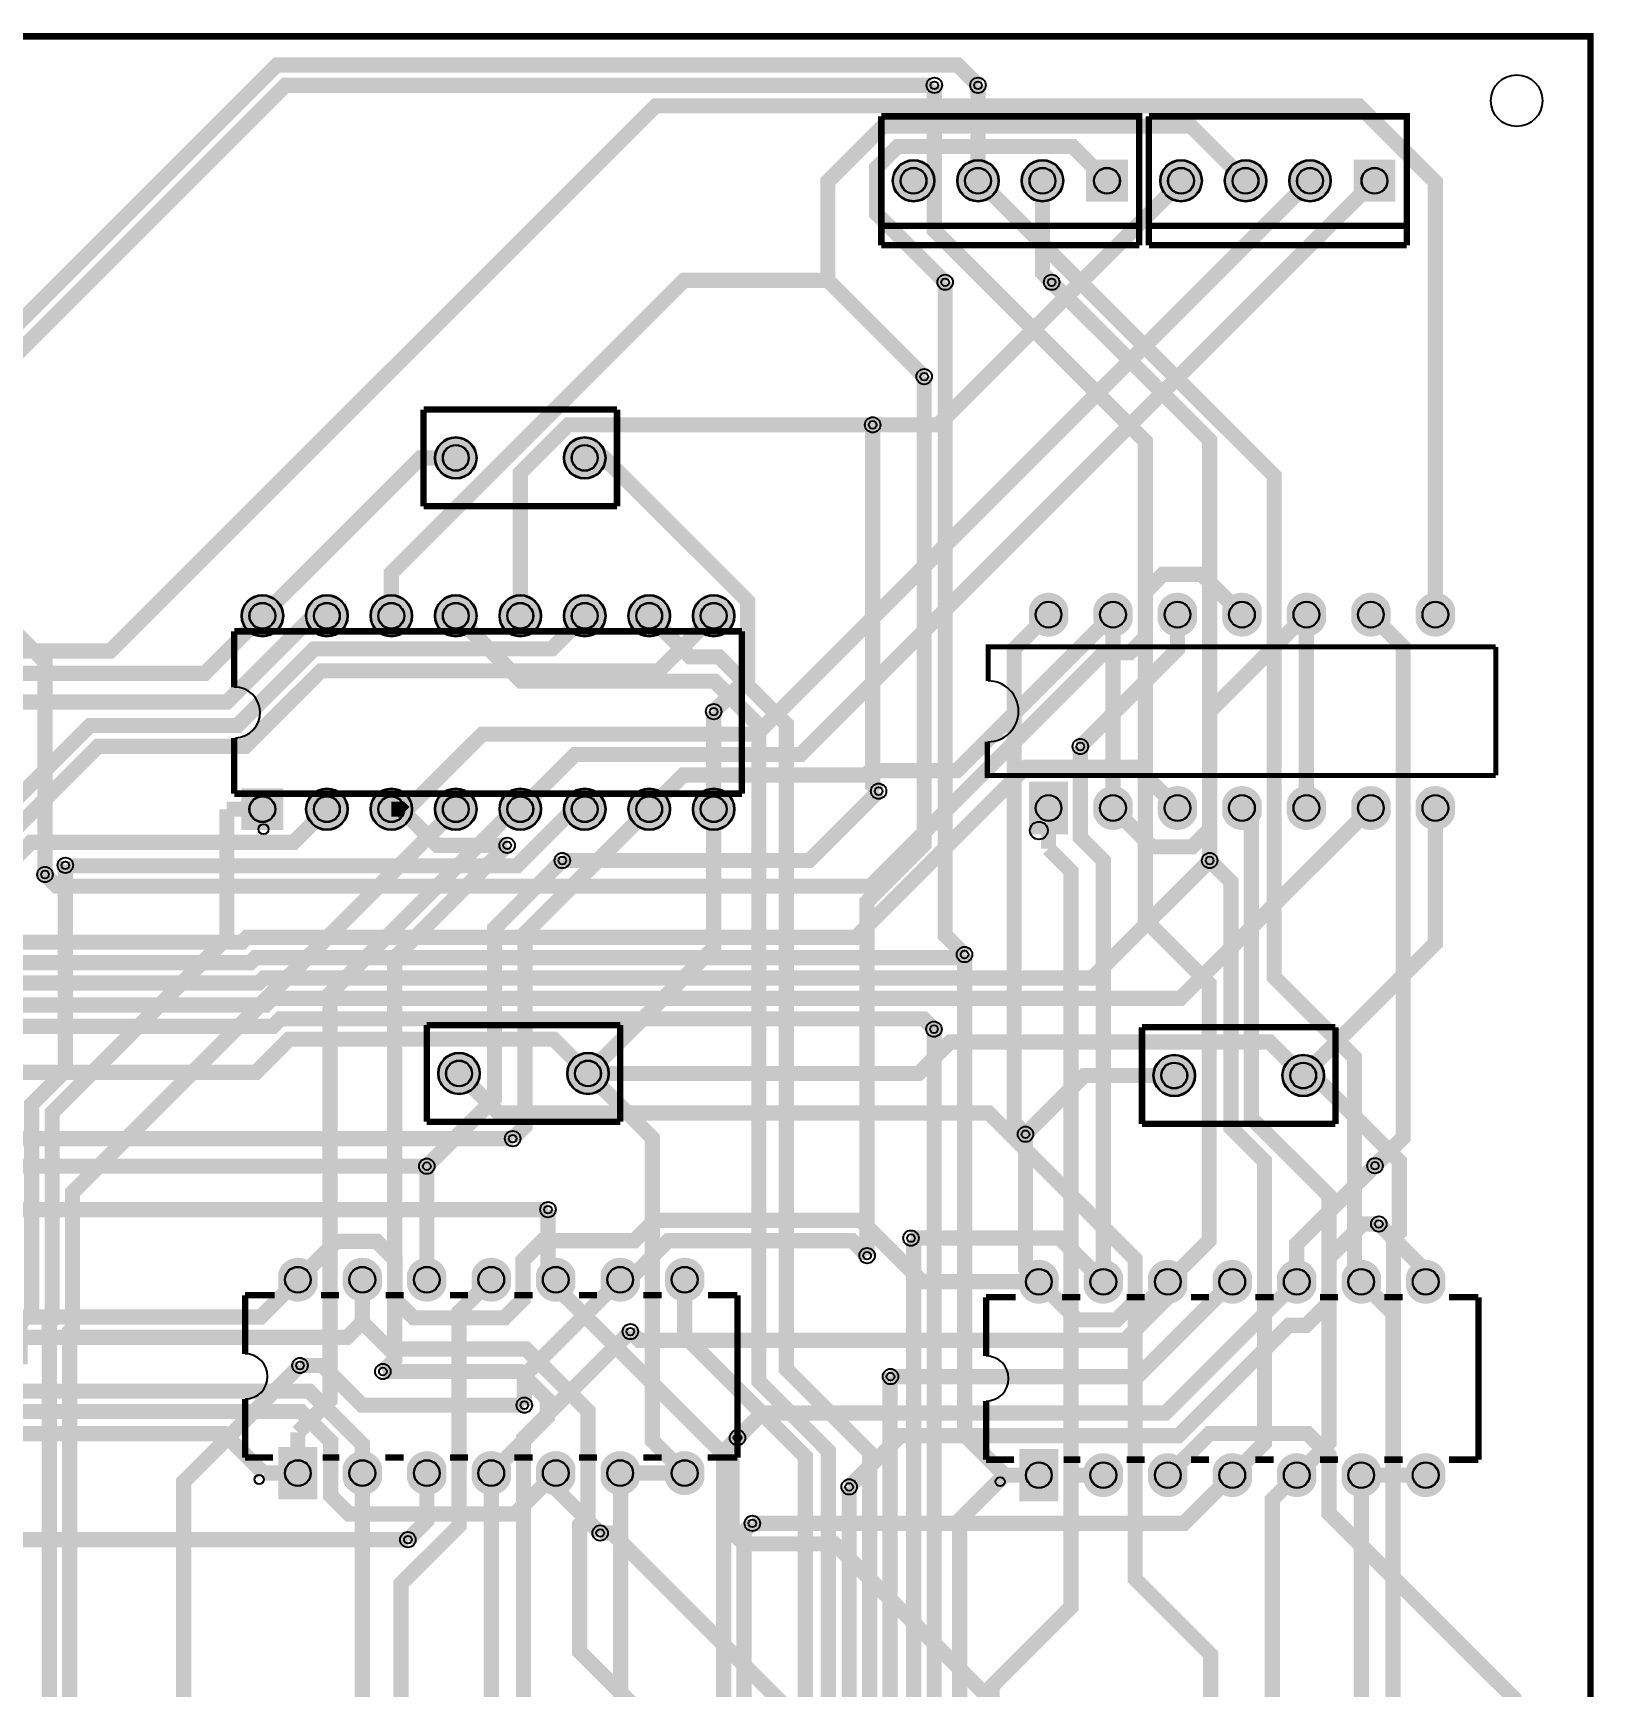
# Model space of a CAD drawing. Header units: millimetres. Extents: x 4 to 216, y -59 to 240.
# Drawn here: x 42 to 103.6, y 174.5 to 239.6 of the extents above; entities that cross this region are included whole.
import ezdxf

# ---------------------------------------------------------------- set-up
doc = ezdxf.new("R2010")
doc.units = ezdxf.units.MM
for name, color, linetype, true_color in [('BoardOutLine', 7, 'Continuous', 0xff00ff), ('BottomLayer', 7, 'Continuous', 0x0000ff), ('BottomSolderMaskLayer', 7, 'Continuous', 0xaa00ff), ('Document', 7, 'Continuous', 0xffffff), ('Hole', 7, 'Continuous', 0x222222), ('Multi-Layer', 7, 'Continuous', 0xc0c0c0), ('TopLayer', 7, 'Continuous', 0xff0000), ('TopSilkLayer', 7, 'Continuous', 0xffcc00), ('TopSolderMaskLayer', 7, 'Continuous', 0x800080)]:
    doc.layers.add(name, color=color, linetype=linetype, true_color=true_color)

msp = doc.modelspace()

# ---------------------------------------------------------------- hatches: boundary and pattern name
at = {"layer": 'BottomSolderMaskLayer'}
for points in [[(75.883, 233.807, 1), (77.533, 233.807, 1)], [(78.423, 233.807, 1), (80.073, 233.807, 1)], [(80.963, 233.807, 1), (82.613, 233.807, 1)], [(85.153, 232.982), (83.503, 232.982), (83.503, 234.632), (85.153, 234.632)], [(86.424, 233.807, 1), (88.074, 233.807, 1)], [(88.964, 233.807, 1), (90.614, 233.807, 1)], [(91.504, 233.807, 1), (93.154, 233.807, 1)], [(95.694, 232.982), (94.044, 232.982), (94.044, 234.632), (95.694, 234.632)], [(57.849, 222.885, 1), (59.499, 222.885, 1)], [(62.929, 222.885, 1), (64.579, 222.885, 1)], [(50.229, 216.662, 1), (51.879, 216.662, 1)], [(52.769, 216.662, 1), (54.419, 216.662, 1)], [(55.309, 216.662, 1), (56.959, 216.662, 1)], [(57.849, 216.662, 1), (59.499, 216.662, 1)], [(60.389, 216.662, 1), (62.039, 216.662, 1)], [(62.929, 216.662, 1), (64.579, 216.662, 1)], [(65.469, 216.662, 1), (67.119, 216.662, 1)], [(68.009, 216.662, 1), (69.659, 216.662, 1)], [(82.802, 216.45, -0.785398), (81.252, 216.45), (81.252, 216.966, -0.785398), (82.802, 216.966)], [(85.342, 216.45, -0.785398), (83.792, 216.45), (83.792, 216.966, -0.785398), (85.342, 216.966)], [(87.882, 216.45, -0.785398), (86.332, 216.45), (86.332, 216.966, -0.785398), (87.882, 216.966)], [(90.422, 216.45, -0.785398), (88.872, 216.45), (88.872, 216.966, -0.785398), (90.422, 216.966)], [(92.962, 216.45, -0.785398), (91.412, 216.45), (91.412, 216.966, -0.785398), (92.962, 216.966)], [(95.502, 216.45, -0.785398), (93.952, 216.45), (93.952, 216.966, -0.785398), (95.502, 216.966)], [(98.042, 216.45, -0.785398), (96.492, 216.45), (96.492, 216.966, -0.785398), (98.042, 216.966)], [(50.229, 208.217), (50.229, 209.867), (51.879, 209.867), (51.879, 208.217)], [(52.769, 209.042, 1), (54.419, 209.042, 1)], [(55.309, 209.042, 1), (56.959, 209.042, 1)], [(57.849, 209.042, 1), (59.499, 209.042, 1)], [(60.389, 209.042, 1), (62.039, 209.042, 1)], [(62.929, 209.042, 1), (64.579, 209.042, 1)], [(65.469, 209.042, 1), (67.119, 209.042, 1)], [(68.009, 209.042, 1), (69.659, 209.042, 1)], [(81.258, 208.054), (81.258, 210.122), (82.796, 210.122), (82.796, 208.054)], [(85.342, 208.83, -0.785398), (83.792, 208.83), (83.792, 209.346, -0.785398), (85.342, 209.346)], [(87.882, 208.83, -0.785398), (86.332, 208.83), (86.332, 209.346, -0.785398), (87.882, 209.346)], [(90.422, 208.83, -0.785398), (88.872, 208.83), (88.872, 209.346, -0.785398), (90.422, 209.346)], [(92.962, 208.83, -0.785398), (91.412, 208.83), (91.412, 209.346, -0.785398), (92.962, 209.346)], [(95.502, 208.83, -0.785398), (93.952, 208.83), (93.952, 209.346, -0.785398), (95.502, 209.346)], [(98.042, 208.83, -0.785398), (96.492, 208.83), (96.492, 209.346, -0.785398), (98.042, 209.346)], [(57.976, 198.628, 1), (59.626, 198.628, 1)], [(63.056, 198.628, 1), (64.706, 198.628, 1)], [(86.155, 198.547, 1), (87.805, 198.547, 1)], [(91.235, 198.547, 1), (92.885, 198.547, 1)], [(53.226, 190.242, -0.785398), (51.676, 190.242), (51.676, 190.758, -0.785398), (53.226, 190.758)], [(55.766, 190.242, -0.785398), (54.216, 190.242), (54.216, 190.758, -0.785398), (55.766, 190.758)], [(58.306, 190.242, -0.785398), (56.756, 190.242), (56.756, 190.758, -0.785398), (58.306, 190.758)], [(60.846, 190.242, -0.785398), (59.296, 190.242), (59.296, 190.758, -0.785398), (60.846, 190.758)], [(63.386, 190.242, -0.785398), (61.836, 190.242), (61.836, 190.758, -0.785398), (63.386, 190.758)], [(65.926, 190.242, -0.785398), (64.376, 190.242), (64.376, 190.758, -0.785398), (65.926, 190.758)], [(68.466, 190.242, -0.785398), (66.916, 190.242), (66.916, 190.758, -0.785398), (68.466, 190.758)], [(82.421, 190.161, -0.785398), (80.871, 190.161), (80.871, 190.677, -0.785398), (82.421, 190.677)], [(84.961, 190.161, -0.785398), (83.411, 190.161), (83.411, 190.677, -0.785398), (84.961, 190.677)], [(87.501, 190.161, -0.785398), (85.951, 190.161), (85.951, 190.677, -0.785398), (87.501, 190.677)], [(90.041, 190.161, -0.785398), (88.491, 190.161), (88.491, 190.677, -0.785398), (90.041, 190.677)], [(92.581, 190.161, -0.785398), (91.031, 190.161), (91.031, 190.677, -0.785398), (92.581, 190.677)], [(95.121, 190.161, -0.785398), (93.571, 190.161), (93.571, 190.677, -0.785398), (95.121, 190.677)], [(97.661, 190.161, -0.785398), (96.111, 190.161), (96.111, 190.677, -0.785398), (97.661, 190.677)], [(51.682, 181.846), (51.682, 183.914), (53.22, 183.914), (53.22, 181.846)], [(80.877, 181.765), (80.877, 183.833), (82.415, 183.833), (82.415, 181.765)], [(55.766, 182.622, -0.785398), (54.216, 182.622), (54.216, 183.138, -0.785398), (55.766, 183.138)], [(58.306, 182.622, -0.785398), (56.756, 182.622), (56.756, 183.138, -0.785398), (58.306, 183.138)], [(60.846, 182.622, -0.785398), (59.296, 182.622), (59.296, 183.138, -0.785398), (60.846, 183.138)], [(63.386, 182.622, -0.785398), (61.836, 182.622), (61.836, 183.138, -0.785398), (63.386, 183.138)], [(65.926, 182.622, -0.785398), (64.376, 182.622), (64.376, 183.138, -0.785398), (65.926, 183.138)], [(68.466, 182.622, -0.785398), (66.916, 182.622), (66.916, 183.138, -0.785398), (68.466, 183.138)], [(84.961, 182.541, -0.785398), (83.411, 182.541), (83.411, 183.057, -0.785398), (84.961, 183.057)], [(87.501, 182.541, -0.785398), (85.951, 182.541), (85.951, 183.057, -0.785398), (87.501, 183.057)], [(90.041, 182.541, -0.785398), (88.491, 182.541), (88.491, 183.057, -0.785398), (90.041, 183.057)], [(92.581, 182.541, -0.785398), (91.031, 182.541), (91.031, 183.057, -0.785398), (92.581, 183.057)], [(95.121, 182.541, -0.785398), (93.571, 182.541), (93.571, 183.057, -0.785398), (95.121, 183.057)], [(97.661, 182.541, -0.785398), (96.111, 182.541), (96.111, 183.057, -0.785398), (97.661, 183.057)]]:
    msp.add_hatch(color=256, dxfattribs=at).paths.add_polyline_path(points)
at = {"layer": 'Multi-Layer'}
for points in [[(75.908, 233.807, 1), (77.508, 233.807, 1)], [(78.448, 233.807, 1), (80.048, 233.807, 1)], [(80.988, 233.807, 1), (82.588, 233.807, 1)], [(85.128, 233.007), (83.528, 233.007), (83.528, 234.607), (85.128, 234.607)], [(86.449, 233.807, 1), (88.049, 233.807, 1)], [(88.989, 233.807, 1), (90.589, 233.807, 1)], [(91.529, 233.807, 1), (93.129, 233.807, 1)], [(95.669, 233.007), (94.069, 233.007), (94.069, 234.607), (95.669, 234.607)], [(57.874, 222.885, 1), (59.474, 222.885, 1)], [(62.954, 222.885, 1), (64.554, 222.885, 1)], [(50.254, 216.662, 1), (51.854, 216.662, 1)], [(52.794, 216.662, 1), (54.394, 216.662, 1)], [(55.334, 216.662, 1), (56.934, 216.662, 1)], [(57.874, 216.662, 1), (59.474, 216.662, 1)], [(60.414, 216.662, 1), (62.014, 216.662, 1)], [(62.954, 216.662, 1), (64.554, 216.662, 1)], [(65.494, 216.662, 1), (67.094, 216.662, 1)], [(68.034, 216.662, 1), (69.634, 216.662, 1)], [(82.777, 216.458, -0.785398), (81.277, 216.458), (81.277, 216.958, -0.785398), (82.777, 216.958)], [(85.317, 216.458, -0.785398), (83.817, 216.458), (83.817, 216.958, -0.785398), (85.317, 216.958)], [(87.857, 216.458, -0.785398), (86.357, 216.458), (86.357, 216.958, -0.785398), (87.857, 216.958)], [(90.397, 216.458, -0.785398), (88.897, 216.458), (88.897, 216.958, -0.785398), (90.397, 216.958)], [(92.937, 216.458, -0.785398), (91.437, 216.458), (91.437, 216.958, -0.785398), (92.937, 216.958)], [(95.477, 216.458, -0.785398), (93.977, 216.458), (93.977, 216.958, -0.785398), (95.477, 216.958)], [(98.017, 216.458, -0.785398), (96.517, 216.458), (96.517, 216.958, -0.785398), (98.017, 216.958)], [(81.277, 208.088), (81.277, 210.088), (82.777, 210.088), (82.777, 208.088)], [(85.317, 208.838, -0.785398), (83.817, 208.838), (83.817, 209.338, -0.785398), (85.317, 209.338)], [(87.857, 208.838, -0.785398), (86.357, 208.838), (86.357, 209.338, -0.785398), (87.857, 209.338)], [(90.397, 208.838, -0.785398), (88.897, 208.838), (88.897, 209.338, -0.785398), (90.397, 209.338)], [(92.937, 208.838, -0.785398), (91.437, 208.838), (91.437, 209.338, -0.785398), (92.937, 209.338)], [(95.477, 208.838, -0.785398), (93.977, 208.838), (93.977, 209.338, -0.785398), (95.477, 209.338)], [(98.017, 208.838, -0.785398), (96.517, 208.838), (96.517, 209.338, -0.785398), (98.017, 209.338)], [(50.254, 208.242), (50.254, 209.842), (51.854, 209.842), (51.854, 208.242)], [(52.794, 209.042, 1), (54.394, 209.042, 1)], [(55.334, 209.042, 1), (56.934, 209.042, 1)], [(57.874, 209.042, 1), (59.474, 209.042, 1)], [(60.414, 209.042, 1), (62.014, 209.042, 1)], [(62.954, 209.042, 1), (64.554, 209.042, 1)], [(65.494, 209.042, 1), (67.094, 209.042, 1)], [(68.034, 209.042, 1), (69.634, 209.042, 1)], [(58.001, 198.628, 1), (59.601, 198.628, 1)], [(63.081, 198.628, 1), (64.681, 198.628, 1)], [(86.18, 198.547, 1), (87.78, 198.547, 1)], [(91.26, 198.547, 1), (92.86, 198.547, 1)], [(53.201, 190.25, -0.785398), (51.701, 190.25), (51.701, 190.75, -0.785398), (53.201, 190.75)], [(55.741, 190.25, -0.785398), (54.241, 190.25), (54.241, 190.75, -0.785398), (55.741, 190.75)], [(58.281, 190.25, -0.785398), (56.781, 190.25), (56.781, 190.75, -0.785398), (58.281, 190.75)], [(60.821, 190.25, -0.785398), (59.321, 190.25), (59.321, 190.75, -0.785398), (60.821, 190.75)], [(63.361, 190.25, -0.785398), (61.861, 190.25), (61.861, 190.75, -0.785398), (63.361, 190.75)], [(65.901, 190.25, -0.785398), (64.401, 190.25), (64.401, 190.75, -0.785398), (65.901, 190.75)], [(68.441, 190.25, -0.785398), (66.941, 190.25), (66.941, 190.75, -0.785398), (68.441, 190.75)], [(82.396, 190.169, -0.785398), (80.896, 190.169), (80.896, 190.669, -0.785398), (82.396, 190.669)], [(84.936, 190.169, -0.785398), (83.436, 190.169), (83.436, 190.669, -0.785398), (84.936, 190.669)], [(87.476, 190.169, -0.785398), (85.976, 190.169), (85.976, 190.669, -0.785398), (87.476, 190.669)], [(90.016, 190.169, -0.785398), (88.516, 190.169), (88.516, 190.669, -0.785398), (90.016, 190.669)], [(92.556, 190.169, -0.785398), (91.056, 190.169), (91.056, 190.669, -0.785398), (92.556, 190.669)], [(95.096, 190.169, -0.785398), (93.596, 190.169), (93.596, 190.669, -0.785398), (95.096, 190.669)], [(97.636, 190.169, -0.785398), (96.136, 190.169), (96.136, 190.669, -0.785398), (97.636, 190.669)], [(51.701, 181.88), (51.701, 183.88), (53.201, 183.88), (53.201, 181.88)], [(80.896, 181.799), (80.896, 183.799), (82.396, 183.799), (82.396, 181.799)], [(55.741, 182.63, -0.785398), (54.241, 182.63), (54.241, 183.13, -0.785398), (55.741, 183.13)], [(58.281, 182.63, -0.785398), (56.781, 182.63), (56.781, 183.13, -0.785398), (58.281, 183.13)], [(60.821, 182.63, -0.785398), (59.321, 182.63), (59.321, 183.13, -0.785398), (60.821, 183.13)], [(63.361, 182.63, -0.785398), (61.861, 182.63), (61.861, 183.13, -0.785398), (63.361, 183.13)], [(65.901, 182.63, -0.785398), (64.401, 182.63), (64.401, 183.13, -0.785398), (65.901, 183.13)], [(68.441, 182.63, -0.785398), (66.941, 182.63), (66.941, 183.13, -0.785398), (68.441, 183.13)], [(84.936, 182.549, -0.785398), (83.436, 182.549), (83.436, 183.049, -0.785398), (84.936, 183.049)], [(87.476, 182.549, -0.785398), (85.976, 182.549), (85.976, 183.049, -0.785398), (87.476, 183.049)], [(90.016, 182.549, -0.785398), (88.516, 182.549), (88.516, 183.049, -0.785398), (90.016, 183.049)], [(92.556, 182.549, -0.785398), (91.056, 182.549), (91.056, 183.049, -0.785398), (92.556, 183.049)], [(95.096, 182.549, -0.785398), (93.596, 182.549), (93.596, 183.049, -0.785398), (95.096, 183.049)], [(97.636, 182.549, -0.785398), (96.136, 182.549), (96.136, 183.049, -0.785398), (97.636, 183.049)]]:
    msp.add_hatch(color=256, dxfattribs=at).paths.add_polyline_path(points)
at = {"layer": 'TopSolderMaskLayer'}
for points in [[(75.883, 233.807, 1), (77.533, 233.807, 1)], [(78.423, 233.807, 1), (80.073, 233.807, 1)], [(80.963, 233.807, 1), (82.613, 233.807, 1)], [(85.153, 232.982), (83.503, 232.982), (83.503, 234.632), (85.153, 234.632)], [(86.424, 233.807, 1), (88.074, 233.807, 1)], [(88.964, 233.807, 1), (90.614, 233.807, 1)], [(91.504, 233.807, 1), (93.154, 233.807, 1)], [(95.694, 232.982), (94.044, 232.982), (94.044, 234.632), (95.694, 234.632)], [(57.849, 222.885, 1), (59.499, 222.885, 1)], [(62.929, 222.885, 1), (64.579, 222.885, 1)], [(50.229, 216.662, 1), (51.879, 216.662, 1)], [(52.769, 216.662, 1), (54.419, 216.662, 1)], [(55.309, 216.662, 1), (56.959, 216.662, 1)], [(57.849, 216.662, 1), (59.499, 216.662, 1)], [(60.389, 216.662, 1), (62.039, 216.662, 1)], [(62.929, 216.662, 1), (64.579, 216.662, 1)], [(65.469, 216.662, 1), (67.119, 216.662, 1)], [(68.009, 216.662, 1), (69.659, 216.662, 1)], [(82.802, 216.45, -0.785398), (81.252, 216.45), (81.252, 216.966, -0.785398), (82.802, 216.966)], [(85.342, 216.45, -0.785398), (83.792, 216.45), (83.792, 216.966, -0.785398), (85.342, 216.966)], [(87.882, 216.45, -0.785398), (86.332, 216.45), (86.332, 216.966, -0.785398), (87.882, 216.966)], [(90.422, 216.45, -0.785398), (88.872, 216.45), (88.872, 216.966, -0.785398), (90.422, 216.966)], [(92.962, 216.45, -0.785398), (91.412, 216.45), (91.412, 216.966, -0.785398), (92.962, 216.966)], [(95.502, 216.45, -0.785398), (93.952, 216.45), (93.952, 216.966, -0.785398), (95.502, 216.966)], [(98.042, 216.45, -0.785398), (96.492, 216.45), (96.492, 216.966, -0.785398), (98.042, 216.966)], [(50.229, 208.217), (50.229, 209.867), (51.879, 209.867), (51.879, 208.217)], [(52.769, 209.042, 1), (54.419, 209.042, 1)], [(55.309, 209.042, 1), (56.959, 209.042, 1)], [(57.849, 209.042, 1), (59.499, 209.042, 1)], [(60.389, 209.042, 1), (62.039, 209.042, 1)], [(62.929, 209.042, 1), (64.579, 209.042, 1)], [(65.469, 209.042, 1), (67.119, 209.042, 1)], [(68.009, 209.042, 1), (69.659, 209.042, 1)], [(81.258, 208.054), (81.258, 210.122), (82.796, 210.122), (82.796, 208.054)], [(85.342, 208.83, -0.785398), (83.792, 208.83), (83.792, 209.346, -0.785398), (85.342, 209.346)], [(87.882, 208.83, -0.785398), (86.332, 208.83), (86.332, 209.346, -0.785398), (87.882, 209.346)], [(90.422, 208.83, -0.785398), (88.872, 208.83), (88.872, 209.346, -0.785398), (90.422, 209.346)], [(92.962, 208.83, -0.785398), (91.412, 208.83), (91.412, 209.346, -0.785398), (92.962, 209.346)], [(95.502, 208.83, -0.785398), (93.952, 208.83), (93.952, 209.346, -0.785398), (95.502, 209.346)], [(98.042, 208.83, -0.785398), (96.492, 208.83), (96.492, 209.346, -0.785398), (98.042, 209.346)], [(57.976, 198.628, 1), (59.626, 198.628, 1)], [(63.056, 198.628, 1), (64.706, 198.628, 1)], [(86.155, 198.547, 1), (87.805, 198.547, 1)], [(91.235, 198.547, 1), (92.885, 198.547, 1)], [(53.226, 190.242, -0.785398), (51.676, 190.242), (51.676, 190.758, -0.785398), (53.226, 190.758)], [(55.766, 190.242, -0.785398), (54.216, 190.242), (54.216, 190.758, -0.785398), (55.766, 190.758)], [(58.306, 190.242, -0.785398), (56.756, 190.242), (56.756, 190.758, -0.785398), (58.306, 190.758)], [(60.846, 190.242, -0.785398), (59.296, 190.242), (59.296, 190.758, -0.785398), (60.846, 190.758)], [(63.386, 190.242, -0.785398), (61.836, 190.242), (61.836, 190.758, -0.785398), (63.386, 190.758)], [(65.926, 190.242, -0.785398), (64.376, 190.242), (64.376, 190.758, -0.785398), (65.926, 190.758)], [(68.466, 190.242, -0.785398), (66.916, 190.242), (66.916, 190.758, -0.785398), (68.466, 190.758)], [(82.421, 190.161, -0.785398), (80.871, 190.161), (80.871, 190.677, -0.785398), (82.421, 190.677)], [(84.961, 190.161, -0.785398), (83.411, 190.161), (83.411, 190.677, -0.785398), (84.961, 190.677)], [(87.501, 190.161, -0.785398), (85.951, 190.161), (85.951, 190.677, -0.785398), (87.501, 190.677)], [(90.041, 190.161, -0.785398), (88.491, 190.161), (88.491, 190.677, -0.785398), (90.041, 190.677)], [(92.581, 190.161, -0.785398), (91.031, 190.161), (91.031, 190.677, -0.785398), (92.581, 190.677)], [(95.121, 190.161, -0.785398), (93.571, 190.161), (93.571, 190.677, -0.785398), (95.121, 190.677)], [(97.661, 190.161, -0.785398), (96.111, 190.161), (96.111, 190.677, -0.785398), (97.661, 190.677)], [(51.682, 181.846), (51.682, 183.914), (53.22, 183.914), (53.22, 181.846)], [(80.877, 181.765), (80.877, 183.833), (82.415, 183.833), (82.415, 181.765)], [(55.766, 182.622, -0.785398), (54.216, 182.622), (54.216, 183.138, -0.785398), (55.766, 183.138)], [(58.306, 182.622, -0.785398), (56.756, 182.622), (56.756, 183.138, -0.785398), (58.306, 183.138)], [(60.846, 182.622, -0.785398), (59.296, 182.622), (59.296, 183.138, -0.785398), (60.846, 183.138)], [(63.386, 182.622, -0.785398), (61.836, 182.622), (61.836, 183.138, -0.785398), (63.386, 183.138)], [(65.926, 182.622, -0.785398), (64.376, 182.622), (64.376, 183.138, -0.785398), (65.926, 183.138)], [(68.466, 182.622, -0.785398), (66.916, 182.622), (66.916, 183.138, -0.785398), (68.466, 183.138)], [(84.961, 182.541, -0.785398), (83.411, 182.541), (83.411, 183.057, -0.785398), (84.961, 183.057)], [(87.501, 182.541, -0.785398), (85.951, 182.541), (85.951, 183.057, -0.785398), (87.501, 183.057)], [(90.041, 182.541, -0.785398), (88.491, 182.541), (88.491, 183.057, -0.785398), (90.041, 183.057)], [(92.581, 182.541, -0.785398), (91.031, 182.541), (91.031, 183.057, -0.785398), (92.581, 183.057)], [(95.121, 182.541, -0.785398), (93.571, 182.541), (93.571, 183.057, -0.785398), (95.121, 183.057)], [(97.661, 182.541, -0.785398), (96.111, 182.541), (96.111, 183.057, -0.785398), (97.661, 183.057)]]:
    msp.add_hatch(color=256, dxfattribs=at).paths.add_polyline_path(points)

# ---------------------------------------------------------------- linework, layer by layer
at = {"layer": 'BoardOutLine', "const_width": 0.254}
msp.add_lwpolyline([(4.46, 239.499), (103.378, 239.499), (103.378, 127.569), (103.378, 122.936), (103.505, 6.096), (54.229, 6.096), (4.572, 6.096), (4.46, 239.499)], close=True, dxfattribs=at)
at = {"layer": 'BottomLayer', "const_width": 0.6}
for points in [[(79.248, 237.568), (78.45, 238.367), (51.623, 238.367), (32.178, 218.922), (28.234, 218.922), (26.02, 216.708)], [(77.528, 237.568), (77.528, 237.568), (77.523, 237.564), (51.956, 237.564), (31.1, 216.708)], [(97.267, 216.708), (97.267, 233.753), (94.259, 236.761), (66.55, 236.761), (45.06, 215.272), (24.916, 215.272), (23.48, 216.708)], [(89.789, 233.807), (87.638, 235.958), (75.513, 235.958), (73.333, 233.778), (73.333, 229.882)], [(77.953, 229.807), (75.255, 232.504), (75.255, 234.328), (76.083, 235.155), (82.98, 235.155), (84.328, 233.807)], [(56.637, 208.919), (59.717, 211.999), (70.521, 211.999), (92.329, 233.807)], [(61.214, 209.042), (63.368, 211.196), (72.258, 211.196), (94.869, 233.807)], [(75.1, 224.187), (77.674, 224.187), (87.249, 233.763), (87.249, 233.807)], [(81.788, 233.807), (81.788, 230.17), (82.151, 229.806)], [(56.134, 216.662), (56.134, 218.349), (67.667, 229.882), (73.333, 229.882)], [(73.333, 229.882), (77.127, 226.088)], [(61.214, 216.662), (61.214, 222.294), (63.107, 224.187), (75.1, 224.187)], [(51.054, 216.662), (57.277, 222.885), (58.674, 222.885)], [(63.754, 222.885), (64.525, 222.885), (70.171, 217.239), (70.171, 214.223), (68.834, 212.886)], [(42.489, 206.469), (42.951, 206.007), (75.002, 206.007), (84.199, 215.204), (85.223, 215.204), (85.837, 215.818), (85.837, 217.597), (86.54, 218.3), (88.055, 218.3), (89.647, 216.708)], [(20.94, 216.708), (23.248, 214.4), (48.792, 214.4), (51.054, 216.662)], [(36.18, 209.088), (33.404, 206.312), (33.404, 205.031), (33.831, 204.604), (37.661, 204.604), (44.573, 211.516), (50.382, 211.516), (53.36, 214.494), (66.666, 214.494), (68.834, 216.662)], [(34.225, 205.411), (37.333, 205.411), (44.264, 212.341), (50.072, 212.341), (53.09, 215.359), (62.452, 215.359), (63.754, 216.662)], [(53.594, 216.662), (53.057, 216.662), (49.658, 213.263), (38.427, 213.263), (37.339, 212.175)], [(84.567, 216.708), (78.417, 210.558), (74.997, 210.558), (74.831, 210.393), (67.645, 210.393), (66.294, 209.042)], [(87.107, 216.708), (87.107, 215.339), (83.28, 211.511)], [(92.187, 216.708), (88.377, 212.898), (88.377, 208.247), (87.686, 207.557), (86.098, 207.557), (84.567, 209.088)], [(77.513, 200.372), (77.103, 200.782), (51.772, 200.782), (51.475, 200.485), (27.098, 200.485), (19.638, 207.945), (19.638, 210.36), (19.804, 210.527), (27.121, 210.527), (28.56, 209.088)], [(87.107, 209.088), (85.496, 210.699), (81.14, 210.699), (74.434, 203.993), (50.443, 203.993), (50.251, 203.801), (33.488, 203.801), (32.601, 204.688), (32.601, 208.049), (33.64, 209.088)], [(75.331, 209.751), (72.598, 207.018), (62.868, 207.018)], [(94.727, 209.088), (87.224, 201.585), (51.44, 201.585), (51.179, 201.323), (31.245, 201.323), (23.48, 209.088)], [(88.377, 207.019), (83.746, 202.388), (51.108, 202.388), (50.915, 202.195), (32.629, 202.195), (26.02, 208.804), (26.02, 209.088)], [(78.718, 203.314), (78.594, 203.191), (50.776, 203.191), (50.583, 202.998), (33.063, 202.998), (31.1, 204.96), (31.1, 209.088)], [(53.594, 209.042), (52.292, 207.74), (41.939, 207.74), (38.807, 204.608)], [(43.292, 206.832), (43.314, 206.81), (61.079, 206.81), (63.311, 209.042), (63.754, 209.042)], [(56.134, 209.042), (56.514, 209.042), (56.637, 208.919)], [(56.637, 208.919), (57.938, 207.617), (60.698, 207.617)], [(97.267, 209.088), (97.267, 203.754), (92.06, 198.547)], [(32.243, 198.674), (50.8, 198.674), (52.105, 199.979), (62.53, 199.979), (63.881, 198.628)], [(63.881, 198.628), (76.91, 198.628), (78.146, 199.865), (90.742, 199.865), (92.06, 198.547)], [(81.646, 190.419), (83.148, 188.917), (84.705, 188.917), (85.438, 189.65), (85.438, 191.308), (79.677, 197.069), (60.36, 197.069), (58.801, 198.628)], [(86.98, 198.547), (83.434, 198.547), (81.12, 196.233)], [(95.616, 182.799), (95.616, 192.132), (95.846, 192.362), (95.846, 195.174), (92.473, 198.547), (92.06, 198.547)], [(31.862, 190.546), (37.375, 196.059), (60.914, 196.059)], [(26.588, 195.432), (30.592, 191.428), (30.592, 189.722), (31.285, 189.029), (50.98, 189.029), (52.451, 190.5)], [(57.531, 194.973), (37.533, 194.973), (34.889, 192.329)], [(91.806, 190.419), (91.806, 191.909), (94.888, 194.991)], [(62.304, 193.263), (37.119, 193.263), (34.402, 190.546)], [(81.646, 190.419), (77.049, 190.419), (74.628, 192.84), (66.508, 192.84), (65.705, 192.037), (62.091, 192.037), (61.323, 191.269), (61.323, 189.731), (60.59, 188.998), (57.012, 188.998), (56.279, 189.731), (56.279, 191.288), (55.556, 192.012), (53.963, 192.012), (52.451, 190.5)], [(95.039, 192.696), (94.401, 192.696), (93.076, 191.371), (93.076, 189.601), (92.181, 188.706), (91.498, 188.706), (87.144, 184.352), (76.19, 184.352), (74.173, 182.336)], [(74.878, 191.449), (74.29, 192.037), (67.041, 192.037), (65.504, 190.5), (65.151, 190.5)], [(84.186, 190.419), (82.465, 192.14), (76.607, 192.14)], [(26.782, 190.546), (29.102, 188.226), (54.389, 188.226), (54.991, 188.829)], [(54.991, 190.5), (54.991, 188.829)], [(62.611, 190.5), (62.611, 190.227), (69.552, 183.287), (69.552, 180.565), (70.025, 180.091), (73.601, 180.091), (91.933, 161.76), (91.933, 161.095)], [(65.552, 188.456), (65.893, 188.114), (85.037, 188.114), (86.726, 189.803), (86.726, 190.419)], [(91.806, 190.419), (86.639, 185.252), (70.752, 185.252), (70.752, 185.252), (69.772, 184.271)], [(89.266, 190.419), (85.53, 186.683), (75.8, 186.683)], [(54.991, 188.829), (56.053, 187.766), (61.44, 187.766), (63.881, 185.325), (63.881, 181.178), (63.554, 180.852), (63.554, 175.843), (70.84, 168.557)], [(61.374, 185.555), (54.984, 185.555), (53.42, 187.119), (52.534, 187.119)], [(60.071, 182.88), (62.278, 185.086), (62.278, 185.793), (61.188, 186.883), (55.801, 186.883), (55.801, 186.883)], [(54.991, 182.88), (54.991, 184.015), (52.898, 186.109), (24.885, 186.109), (21.702, 182.926)], [(62.611, 182.88), (60.995, 181.264), (54.471, 181.264), (53.739, 181.997), (53.739, 184.132), (52.565, 185.306), (34.63, 185.306), (33.132, 183.808), (33.132, 182.037), (32.429, 181.334), (30.914, 181.334), (29.322, 182.926)], [(20.224, 175.666), (29.324, 175.666), (35.672, 182.014), (35.672, 183.786), (36.315, 184.429), (49.551, 184.429), (51.099, 182.88)], [(91.425, 87.041), (93.665, 89.281), (96.785, 89.281), (101.161, 93.658), (101.161, 95.894), (100.358, 96.697), (100.358, 174.015), (93.076, 181.297), (93.076, 183.591), (92.229, 184.439), (88.366, 184.439), (86.726, 182.799)], [(52.451, 182.88), (51.099, 182.88)], [(65.151, 182.88), (67.691, 182.88)], [(91.806, 182.799), (90.84, 181.833), (90.84, 167.524), (95.743, 162.621), (95.743, 160.322), (92.856, 157.435), (78.808, 157.435), (78.778, 157.404), (63.461, 157.404), (62.865, 156.808)], [(89.266, 182.799), (87.366, 180.899), (70.359, 180.899)], [(94.346, 182.799), (95.616, 182.799)], [(95.616, 182.799), (96.886, 182.799)], [(56.786, 180.254), (40.027, 180.254), (39.444, 179.671)], [(85.601, 166.348), (78.999, 166.348), (64.83, 180.518), (64.362, 180.518)]]:
    msp.add_lwpolyline(points, dxfattribs=at)
at = {"layer": 'BottomSolderMaskLayer'}
for centre, radius in [((76.708, 233.807), 0.825), ((79.248, 233.807), 0.825), ((81.788, 233.807), 0.825), ((87.249, 233.807), 0.825), ((89.789, 233.807), 0.825), ((92.329, 233.807), 0.825), ((76.708, 233.807), 0.516), ((79.248, 233.807), 0.516), ((81.788, 233.807), 0.516), ((84.328, 233.807), 0.516), ((87.249, 233.807), 0.516), ((89.789, 233.807), 0.516), ((92.329, 233.807), 0.516), ((94.869, 233.807), 0.516), ((58.674, 222.885), 0.825), ((63.754, 222.885), 0.825), ((58.674, 222.885), 0.516), ((63.754, 222.885), 0.516), ((51.054, 216.662), 0.825), ((51.054, 216.662), 0.516), ((53.594, 216.662), 0.825), ((53.594, 216.662), 0.516), ((56.134, 216.662), 0.825), ((56.134, 216.662), 0.516), ((58.674, 216.662), 0.825), ((58.674, 216.662), 0.516), ((61.214, 216.662), 0.825), ((61.214, 216.662), 0.516), ((63.754, 216.662), 0.825), ((63.754, 216.662), 0.516), ((66.294, 216.662), 0.825), ((66.294, 216.662), 0.516), ((68.834, 216.662), 0.825), ((68.834, 216.662), 0.516), ((82.027, 216.708), 0.513), ((84.567, 216.708), 0.513), ((87.107, 216.708), 0.513), ((89.647, 216.708), 0.513), ((92.187, 216.708), 0.513), ((94.727, 216.708), 0.513), ((97.267, 216.708), 0.513), ((53.594, 209.042), 0.825), ((56.134, 209.042), 0.825), ((58.674, 209.042), 0.825), ((61.214, 209.042), 0.825), ((63.754, 209.042), 0.825), ((66.294, 209.042), 0.825), ((68.834, 209.042), 0.825), ((51.054, 209.042), 0.516), ((53.594, 209.042), 0.516), ((56.134, 209.042), 0.516), ((58.674, 209.042), 0.516), ((61.214, 209.042), 0.516), ((63.754, 209.042), 0.516), ((66.294, 209.042), 0.516), ((68.834, 209.042), 0.516), ((82.027, 209.088), 0.513), ((84.567, 209.088), 0.513), ((87.107, 209.088), 0.513), ((89.647, 209.088), 0.513), ((92.187, 209.088), 0.513), ((94.727, 209.088), 0.513), ((97.267, 209.088), 0.513), ((58.801, 198.628), 0.825), ((63.881, 198.628), 0.825), ((58.801, 198.628), 0.516), ((63.881, 198.628), 0.516), ((86.98, 198.547), 0.825), ((86.98, 198.547), 0.516), ((92.06, 198.547), 0.825), ((92.06, 198.547), 0.516), ((52.451, 190.5), 0.513), ((54.991, 190.5), 0.513), ((57.531, 190.5), 0.513), ((60.071, 190.5), 0.513), ((62.611, 190.5), 0.513), ((65.151, 190.5), 0.513), ((67.691, 190.5), 0.513), ((81.646, 190.419), 0.513), ((84.186, 190.419), 0.513), ((86.726, 190.419), 0.513), ((89.266, 190.419), 0.513), ((91.806, 190.419), 0.513), ((94.346, 190.419), 0.513), ((96.886, 190.419), 0.513), ((52.451, 182.88), 0.513), ((54.991, 182.88), 0.513), ((57.531, 182.88), 0.513), ((60.071, 182.88), 0.513), ((62.611, 182.88), 0.513), ((65.151, 182.88), 0.513), ((67.691, 182.88), 0.513), ((81.646, 182.799), 0.513), ((84.186, 182.799), 0.513), ((86.726, 182.799), 0.513), ((89.266, 182.799), 0.513), ((91.806, 182.799), 0.513), ((94.346, 182.799), 0.513), ((96.886, 182.799), 0.513)]:
    msp.add_circle(centre, radius, dxfattribs=at)
at = {"layer": 'Document'}
for centre, radius in [((51.094, 208.252), 0.2), ((81.646, 208.199), 0.35)]:
    msp.add_circle(centre, radius, dxfattribs=at)
at = {"layer": 'Hole'}
for centre in [(77.528, 237.568), (79.248, 237.568), (77.953, 229.807), (82.151, 229.807), (77.127, 226.088), (75.1, 224.188), (68.834, 212.886), (83.279, 211.511), (75.331, 209.751), (60.698, 207.617), (42.489, 206.469), (43.292, 206.832), (62.868, 207.018), (88.377, 207.019), (78.718, 203.314), (77.513, 200.372), (60.914, 196.059), (81.12, 196.233), (57.531, 194.973), (94.888, 194.991), (62.304, 193.263), (76.607, 192.14), (95.039, 192.696), (74.878, 191.449), (65.552, 188.456), (52.534, 187.119), (55.801, 186.883), (75.8, 186.683), (61.374, 185.555), (69.772, 184.271), (74.173, 182.336), (64.362, 180.518), (70.359, 180.899), (56.786, 180.254)]:
    msp.add_circle(centre, 0.153, dxfattribs=at)
at = {"layer": 'Multi-Layer'}
for centre, radius in [((100.472, 236.961), 1.016), ((77.528, 237.568), 0.305), ((79.248, 237.568), 0.305), ((76.708, 233.807), 0.8), ((76.708, 233.807), 0.5), ((79.248, 233.807), 0.8), ((79.248, 233.807), 0.5), ((81.788, 233.807), 0.8), ((81.788, 233.807), 0.5), ((84.328, 233.807), 0.5), ((87.249, 233.807), 0.8), ((87.249, 233.807), 0.5), ((89.789, 233.807), 0.8), ((89.789, 233.807), 0.5), ((92.329, 233.807), 0.8), ((92.329, 233.807), 0.5), ((94.869, 233.807), 0.5), ((77.953, 229.807), 0.305), ((82.151, 229.807), 0.305), ((77.127, 226.088), 0.305), ((75.1, 224.188), 0.305), ((58.674, 222.885), 0.8), ((63.754, 222.885), 0.8), ((58.674, 222.885), 0.5), ((63.754, 222.885), 0.5), ((51.054, 216.662), 0.8), ((51.054, 216.662), 0.5), ((53.594, 216.662), 0.8), ((53.594, 216.662), 0.5), ((56.134, 216.662), 0.8), ((56.134, 216.662), 0.5), ((58.674, 216.662), 0.8), ((58.674, 216.662), 0.5), ((61.214, 216.662), 0.8), ((61.214, 216.662), 0.5), ((63.754, 216.662), 0.8), ((63.754, 216.662), 0.5), ((66.294, 216.662), 0.8), ((66.294, 216.662), 0.5), ((68.834, 216.662), 0.8), ((68.834, 216.662), 0.5), ((82.027, 216.708), 0.5), ((84.567, 216.708), 0.5), ((87.107, 216.708), 0.5), ((89.647, 216.708), 0.5), ((92.187, 216.708), 0.5), ((94.727, 216.708), 0.5), ((97.267, 216.708), 0.5), ((68.834, 212.886), 0.305), ((83.279, 211.511), 0.305), ((75.331, 209.751), 0.305), ((51.054, 209.042), 0.5), ((53.594, 209.042), 0.8), ((53.594, 209.042), 0.5), ((56.134, 209.042), 0.8), ((56.134, 209.042), 0.5), ((58.674, 209.042), 0.8), ((58.674, 209.042), 0.5), ((61.214, 209.042), 0.8), ((61.214, 209.042), 0.5), ((63.754, 209.042), 0.8), ((63.754, 209.042), 0.5), ((66.294, 209.042), 0.8), ((66.294, 209.042), 0.5), ((68.834, 209.042), 0.8), ((68.834, 209.042), 0.5), ((82.027, 209.088), 0.5), ((84.567, 209.088), 0.5), ((87.107, 209.088), 0.5), ((89.647, 209.088), 0.5), ((92.187, 209.088), 0.5), ((94.727, 209.088), 0.5), ((97.267, 209.088), 0.5), ((60.698, 207.617), 0.305), ((62.868, 207.018), 0.305), ((88.377, 207.019), 0.305), ((42.489, 206.469), 0.305), ((43.292, 206.832), 0.305), ((78.718, 203.314), 0.305), ((77.513, 200.372), 0.305), ((58.801, 198.628), 0.8), ((58.801, 198.628), 0.5), ((63.881, 198.628), 0.8), ((63.881, 198.628), 0.5), ((86.98, 198.547), 0.8), ((86.98, 198.547), 0.5), ((92.06, 198.547), 0.8), ((92.06, 198.547), 0.5), ((60.914, 196.059), 0.305), ((81.12, 196.233), 0.305), ((57.531, 194.973), 0.305), ((94.888, 194.991), 0.305), ((62.304, 193.263), 0.305), ((95.039, 192.696), 0.305), ((76.607, 192.14), 0.305), ((74.878, 191.449), 0.305), ((52.451, 190.5), 0.5), ((54.991, 190.5), 0.5), ((57.531, 190.5), 0.5), ((60.071, 190.5), 0.5), ((62.611, 190.5), 0.5), ((65.151, 190.5), 0.5), ((67.691, 190.5), 0.5), ((81.646, 190.419), 0.5), ((84.186, 190.419), 0.5), ((86.726, 190.419), 0.5), ((89.266, 190.419), 0.5), ((91.806, 190.419), 0.5), ((94.346, 190.419), 0.5), ((96.886, 190.419), 0.5), ((65.552, 188.456), 0.305), ((52.534, 187.119), 0.305), ((55.801, 186.883), 0.305), ((75.8, 186.683), 0.305), ((61.374, 185.555), 0.305), ((69.772, 184.271), 0.305), ((52.451, 182.88), 0.5), ((54.991, 182.88), 0.5), ((57.531, 182.88), 0.5), ((60.071, 182.88), 0.5), ((62.611, 182.88), 0.5), ((65.151, 182.88), 0.5), ((67.691, 182.88), 0.5), ((81.646, 182.799), 0.5), ((84.186, 182.799), 0.5), ((86.726, 182.799), 0.5), ((89.266, 182.799), 0.5), ((91.806, 182.799), 0.5), ((94.346, 182.799), 0.5), ((96.886, 182.799), 0.5), ((74.173, 182.336), 0.305), ((70.359, 180.899), 0.305), ((56.786, 180.254), 0.305), ((64.362, 180.518), 0.305)]:
    msp.add_circle(centre, radius, dxfattribs=at)
at = {"layer": 'TopLayer', "const_width": 0.6}
for points in [[(77.528, 233.807), (77.528, 237.568)], [(79.248, 233.807), (79.248, 237.568)], [(77.528, 233.807), (76.708, 233.807)], [(77.528, 233.807), (77.528, 231.852), (85.837, 223.543), (85.837, 204.679), (88.357, 202.159), (88.357, 192.05), (86.726, 190.419)], [(94.346, 190.419), (94.081, 190.684), (94.081, 199.256), (90.917, 202.42), (90.917, 222.182), (79.292, 233.807), (79.248, 233.807)], [(77.953, 229.807), (77.953, 204.079), (78.718, 203.314)], [(82.151, 229.806), (88.377, 223.581), (88.377, 207.019)], [(77.127, 226.088), (77.127, 207.653), (74.878, 205.404), (74.878, 191.449), (74.878, 191.449)], [(75.331, 209.751), (75.1, 209.981), (75.1, 224.187)], [(42.489, 206.469), (42.489, 206.469), (42.485, 206.473), (42.485, 214.852), (39.291, 218.046), (34.978, 218.046), (33.64, 216.708)], [(73.35, 86.716), (73.35, 183.755), (70.613, 186.493), (70.613, 212.343), (68.867, 214.089), (61.247, 214.089), (58.674, 216.662)], [(66.294, 216.662), (67.909, 215.047), (69.044, 215.047), (71.699, 212.392), (71.699, 186.972), (74.981, 183.69), (74.981, 168.761), (74.977, 168.756), (74.977, 96.567), (75.044, 96.5)], [(82.027, 216.708), (80.673, 215.354), (80.673, 196.68), (81.12, 196.233)], [(84.567, 209.088), (84.567, 216.708)], [(92.187, 209.088), (92.187, 216.708)], [(94.888, 194.991), (95.997, 196.1), (95.997, 215.438), (94.727, 216.708)], [(68.834, 209.042), (68.834, 212.886)], [(83.28, 211.511), (83.28, 207.927), (84.186, 207.021), (84.186, 190.419)], [(41.402, 112.861), (41.402, 150.904), (42.66, 152.162), (42.66, 188.798), (42.77, 188.907), (42.77, 197.083), (49.652, 203.966), (49.652, 209.042)], [(42.356, 89.232), (42.356, 150.723), (43.463, 151.83), (43.463, 188.466), (43.572, 188.575), (43.572, 193.94), (58.674, 209.042)], [(51.054, 209.042), (49.652, 209.042)], [(61.214, 209.042), (60.981, 209.042), (53.713, 201.774), (53.713, 185.744), (52.451, 184.481)], [(60.914, 196.059), (61.401, 196.546), (61.401, 204.149), (66.294, 209.042)], [(68.834, 209.042), (68.834, 203.581), (63.881, 198.628)], [(82.027, 209.088), (82.027, 207.486)], [(89.647, 209.088), (90.016, 208.719), (90.016, 196.869), (93.076, 193.809), (93.076, 184.069), (91.806, 182.799)], [(60.698, 207.617), (56.261, 203.181), (56.261, 187.343), (55.801, 186.883)], [(62.868, 207.018), (60.197, 204.347), (60.197, 197.639), (57.531, 194.973)], [(82.916, 182.799), (82.916, 206.597), (82.027, 207.486)], [(88.377, 207.019), (89.213, 206.182), (89.213, 196.492), (90.536, 195.169), (90.536, 184.069), (89.266, 182.799)], [(41.51, 187.167), (41.51, 188.783), (41.967, 189.24), (41.967, 197.415), (43.287, 198.736), (43.287, 206.828), (43.292, 206.832)], [(80.295, 182.799), (78.718, 184.376), (78.718, 203.314)], [(86.898, 105.445), (77.529, 114.814), (77.529, 163.779), (77.513, 163.795), (77.513, 166.399), (77.52, 166.406), (77.52, 166.406), (77.52, 200.365), (77.513, 200.372)], [(63.881, 198.628), (66.421, 196.088), (66.421, 184.15), (67.691, 182.88)], [(81.646, 190.419), (81.12, 190.945), (81.12, 196.233)], [(57.531, 194.973), (57.531, 190.5)], [(62.611, 190.5), (62.304, 190.807), (62.304, 193.263)], [(96.886, 190.419), (96.886, 190.849), (95.039, 192.696)], [(76.721, 163.445), (76.717, 163.449), (76.717, 192.029), (76.607, 192.14)], [(61.214, 94.488), (61.214, 100.838), (56.742, 105.31), (56.742, 120.159), (56.642, 120.259), (56.642, 131.969), (54.959, 133.652), (54.959, 145.172), (56.515, 146.728), (56.515, 178.519), (58.801, 180.805), (58.801, 189.23), (60.071, 190.5)], [(65.151, 190.5), (61.374, 186.723), (61.374, 185.555)], [(67.691, 190.5), (67.691, 188.278), (72.446, 183.524), (72.446, 86.03)], [(86.711, 129.505), (88.141, 130.934), (88.141, 162.328), (88.41, 162.597), (88.41, 175.734), (85.439, 178.705), (85.439, 189.131), (86.726, 190.419)], [(95.743, 142.658), (95.743, 155.738), (95.883, 155.877), (95.883, 156.546), (95.743, 156.686), (95.743, 172.285), (95.598, 172.43), (95.598, 189.167), (94.346, 190.419)], [(57.785, 161.049), (61.341, 164.605), (61.341, 184.245), (65.552, 188.456)], [(52.534, 187.119), (47.949, 182.535), (47.949, 164.469)], [(75.784, 168.422), (75.784, 186.667), (75.8, 186.683)], [(52.451, 182.88), (52.451, 184.481)], [(69.772, 184.271), (69.225, 183.725), (69.225, 168.56), (62.865, 162.2), (62.865, 161.049)], [(54.991, 182.88), (54.991, 170.14), (47.569, 162.718), (47.569, 125.846)], [(57.531, 182.88), (57.531, 180.999), (56.786, 180.254)], [(60.071, 182.88), (60.071, 173.092), (57.472, 170.493)], [(64.362, 180.518), (62.611, 182.268), (62.611, 182.88)], [(64.008, 170.053), (65.169, 171.214), (65.169, 182.862), (65.151, 182.88)], [(74.173, 182.336), (74.173, 86.914), (74.964, 86.124), (74.968, 86.124)], [(80.295, 182.799), (78.524, 181.028), (78.524, 161.851)], [(79.807, 155.022), (79.807, 174.495), (82.916, 177.604), (82.916, 182.799)], [(81.646, 182.799), (80.295, 182.799)], [(84.186, 182.799), (82.916, 182.799)], [(94.346, 182.799), (94.346, 172.258), (92.187, 170.099)], [(70.359, 180.899), (70.028, 180.568), (70.028, 168.228), (69.772, 167.971), (69.772, 158.369), (70.542, 157.599), (70.542, 153.177), (70.034, 152.67), (70.034, 147.636), (69.5, 147.102), (69.041, 147.102)]]:
    msp.add_lwpolyline(points, dxfattribs=at)
at = {"layer": 'TopSilkLayer'}
for points, const_width in [([(75.438, 231.267), (75.438, 236.347)], 0.254), ([(85.598, 231.267), (85.598, 236.347), (75.438, 236.347)], 0.254), ([(85.979, 231.267), (85.979, 236.347)], 0.254), ([(96.139, 231.267), (96.139, 236.347), (85.979, 236.347)], 0.254), ([(85.598, 232.029), (75.438, 232.029)], 0.254), ([(96.139, 232.029), (85.979, 232.029)], 0.254), ([(85.598, 231.267), (75.438, 231.267)], 0.254), ([(96.139, 231.267), (85.979, 231.267)], 0.254), ([(57.404, 224.79), (65.024, 224.79)], 0.254), ([(57.404, 220.98), (57.404, 224.79)], 0.254), ([(65.024, 224.79), (65.024, 220.98)], 0.254), ([(65.024, 220.98), (57.404, 220.98)], 0.254), ([(69.944, 216.052), (49.944, 216.052)], 0.254), ([(49.944, 213.85), (49.944, 216.05)], 0.254), ([(69.944, 209.652), (69.944, 216.052)], 0.254), ([(79.647, 214.098), (79.647, 215.438), (99.647, 215.438)], 0.2), ([(99.647, 215.438), (99.647, 210.371)], 0.2), ([(49.944, 209.652), (49.944, 211.852)], 0.254), ([(99.647, 210.371), (79.614, 210.371), (79.614, 211.699)], 0.2), ([(69.944, 209.652), (49.944, 209.652)], 0.254), ([(57.531, 200.533), (65.151, 200.533)], 0.254), ([(57.531, 196.723), (57.531, 200.533)], 0.254), ([(65.151, 200.533), (65.151, 196.723)], 0.254), ([(85.71, 200.452), (93.33, 200.452)], 0.254), ([(85.71, 196.642), (85.71, 200.452)], 0.254), ([(93.33, 200.452), (93.33, 196.642)], 0.254), ([(65.151, 196.723), (57.531, 196.723)], 0.254), ([(93.33, 196.642), (85.71, 196.642)], 0.254), ([(50.371, 189.89), (51.538, 189.89)], 0.254), ([(50.371, 189.89), (50.371, 187.579)], 0.254), ([(53.364, 189.89), (54.078, 189.89)], 0.254), ([(55.904, 189.89), (56.618, 189.89)], 0.254), ([(58.444, 189.89), (59.158, 189.89)], 0.254), ([(60.984, 189.89), (61.698, 189.89)], 0.254), ([(63.524, 189.89), (64.238, 189.89)], 0.254), ([(66.064, 189.89), (66.778, 189.89)], 0.254), ([(68.604, 189.89), (69.771, 189.89)], 0.254), ([(69.771, 183.49), (69.771, 189.89)], 0.254), ([(79.566, 189.809), (80.733, 189.809)], 0.254), ([(79.566, 189.809), (79.566, 187.498)], 0.254), ([(82.559, 189.809), (83.273, 189.809)], 0.254), ([(85.099, 189.809), (85.813, 189.809)], 0.254), ([(87.639, 189.809), (88.353, 189.809)], 0.254), ([(90.179, 189.809), (90.893, 189.809)], 0.254), ([(92.719, 189.809), (93.433, 189.809)], 0.254), ([(95.259, 189.809), (95.973, 189.809)], 0.254), ([(97.799, 189.809), (98.966, 189.809)], 0.254), ([(98.966, 183.409), (98.966, 189.809)], 0.254), ([(50.371, 183.49), (50.371, 185.801)], 0.254), ([(79.566, 183.409), (79.566, 185.72)], 0.254), ([(50.371, 183.49), (51.47, 183.49)], 0.254), ([(53.432, 183.49), (54.079, 183.49)], 0.254), ([(55.903, 183.49), (56.619, 183.49)], 0.254), ([(58.443, 183.49), (59.159, 183.49)], 0.254), ([(60.983, 183.49), (61.699, 183.49)], 0.254), ([(63.523, 183.49), (64.239, 183.49)], 0.254), ([(66.063, 183.49), (66.779, 183.49)], 0.254), ([(68.603, 183.49), (69.771, 183.49)], 0.254), ([(79.566, 183.409), (80.665, 183.409)], 0.254), ([(82.627, 183.409), (83.274, 183.409)], 0.254), ([(85.099, 183.409), (85.814, 183.409)], 0.254), ([(87.639, 183.409), (88.354, 183.409)], 0.254), ([(90.179, 183.409), (90.894, 183.409)], 0.254), ([(92.719, 183.409), (93.434, 183.409)], 0.254), ([(95.259, 183.409), (95.974, 183.409)], 0.254), ([(97.799, 183.409), (98.966, 183.409)], 0.254)]:
    msp.add_lwpolyline(points, dxfattribs=dict(at, const_width=const_width))
for centre in [(50.927, 182.626), (80.122, 182.545)]:
    msp.add_circle(centre, 0.18, dxfattribs=at)
for centre, radius, start, end in [((49.969, 212.852), 1, 271.43248, 91.43248), ((79.647, 212.899), 1.199, 270, 90), ((50.371, 186.69), 0.889, 270, 90), ((79.566, 186.609), 0.889, 270, 90)]:
    msp.add_arc(centre, radius, start, end, dxfattribs=at)
at = {"layer": 'TopSolderMaskLayer'}
for centre, radius in [((76.708, 233.807), 0.825), ((79.248, 233.807), 0.825), ((81.788, 233.807), 0.825), ((87.249, 233.807), 0.825), ((89.789, 233.807), 0.825), ((92.329, 233.807), 0.825), ((76.708, 233.807), 0.516), ((79.248, 233.807), 0.516), ((81.788, 233.807), 0.516), ((84.328, 233.807), 0.516), ((87.249, 233.807), 0.516), ((89.789, 233.807), 0.516), ((92.329, 233.807), 0.516), ((94.869, 233.807), 0.516), ((58.674, 222.885), 0.825), ((63.754, 222.885), 0.825), ((58.674, 222.885), 0.516), ((63.754, 222.885), 0.516), ((51.054, 216.662), 0.825), ((51.054, 216.662), 0.516), ((53.594, 216.662), 0.825), ((53.594, 216.662), 0.516), ((56.134, 216.662), 0.825), ((56.134, 216.662), 0.516), ((58.674, 216.662), 0.825), ((58.674, 216.662), 0.516), ((61.214, 216.662), 0.825), ((61.214, 216.662), 0.516), ((63.754, 216.662), 0.825), ((63.754, 216.662), 0.516), ((66.294, 216.662), 0.825), ((66.294, 216.662), 0.516), ((68.834, 216.662), 0.825), ((68.834, 216.662), 0.516), ((82.027, 216.708), 0.513), ((84.567, 216.708), 0.513), ((87.107, 216.708), 0.513), ((89.647, 216.708), 0.513), ((92.187, 216.708), 0.513), ((94.727, 216.708), 0.513), ((97.267, 216.708), 0.513), ((53.594, 209.042), 0.825), ((56.134, 209.042), 0.825), ((58.674, 209.042), 0.825), ((61.214, 209.042), 0.825), ((63.754, 209.042), 0.825), ((66.294, 209.042), 0.825), ((68.834, 209.042), 0.825), ((51.054, 209.042), 0.516), ((53.594, 209.042), 0.516), ((56.134, 209.042), 0.516), ((58.674, 209.042), 0.516), ((61.214, 209.042), 0.516), ((63.754, 209.042), 0.516), ((66.294, 209.042), 0.516), ((68.834, 209.042), 0.516), ((82.027, 209.088), 0.513), ((84.567, 209.088), 0.513), ((87.107, 209.088), 0.513), ((89.647, 209.088), 0.513), ((92.187, 209.088), 0.513), ((94.727, 209.088), 0.513), ((97.267, 209.088), 0.513), ((58.801, 198.628), 0.825), ((63.881, 198.628), 0.825), ((58.801, 198.628), 0.516), ((63.881, 198.628), 0.516), ((86.98, 198.547), 0.825), ((86.98, 198.547), 0.516), ((92.06, 198.547), 0.825), ((92.06, 198.547), 0.516), ((52.451, 190.5), 0.513), ((54.991, 190.5), 0.513), ((57.531, 190.5), 0.513), ((60.071, 190.5), 0.513), ((62.611, 190.5), 0.513), ((65.151, 190.5), 0.513), ((67.691, 190.5), 0.513), ((81.646, 190.419), 0.513), ((84.186, 190.419), 0.513), ((86.726, 190.419), 0.513), ((89.266, 190.419), 0.513), ((91.806, 190.419), 0.513), ((94.346, 190.419), 0.513), ((96.886, 190.419), 0.513), ((52.451, 182.88), 0.513), ((54.991, 182.88), 0.513), ((57.531, 182.88), 0.513), ((60.071, 182.88), 0.513), ((62.611, 182.88), 0.513), ((65.151, 182.88), 0.513), ((67.691, 182.88), 0.513), ((81.646, 182.799), 0.513), ((84.186, 182.799), 0.513), ((86.726, 182.799), 0.513), ((89.266, 182.799), 0.513), ((91.806, 182.799), 0.513), ((94.346, 182.799), 0.513), ((96.886, 182.799), 0.513)]:
    msp.add_circle(centre, radius, dxfattribs=at)

doc.saveas('drawing.dxf')
